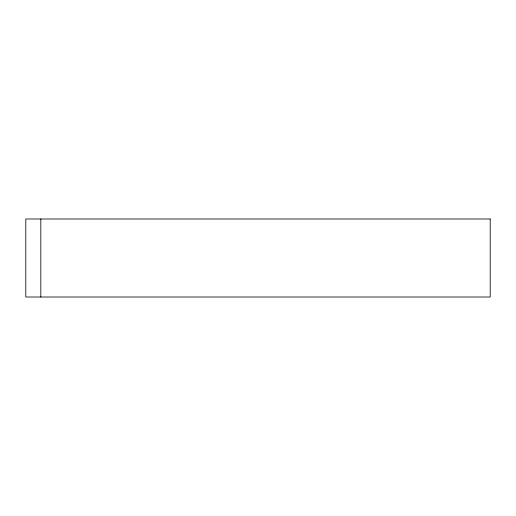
<?xml version="1.0" encoding="UTF-8"?>
<svg xmlns="http://www.w3.org/2000/svg" width="516" height="516" viewBox="0 0 516 516"><rect width="100%" height="100%" fill="white"/><g stroke="black" fill="none" stroke-linecap="round" stroke-linejoin="round"><path stroke-width="0.77" d="M40.822 218.99L40.822 297.01M490.2 218.99L25.8 218.99L25.8 297.01L490.2 297.01L490.2 218.99"/></g></svg>
